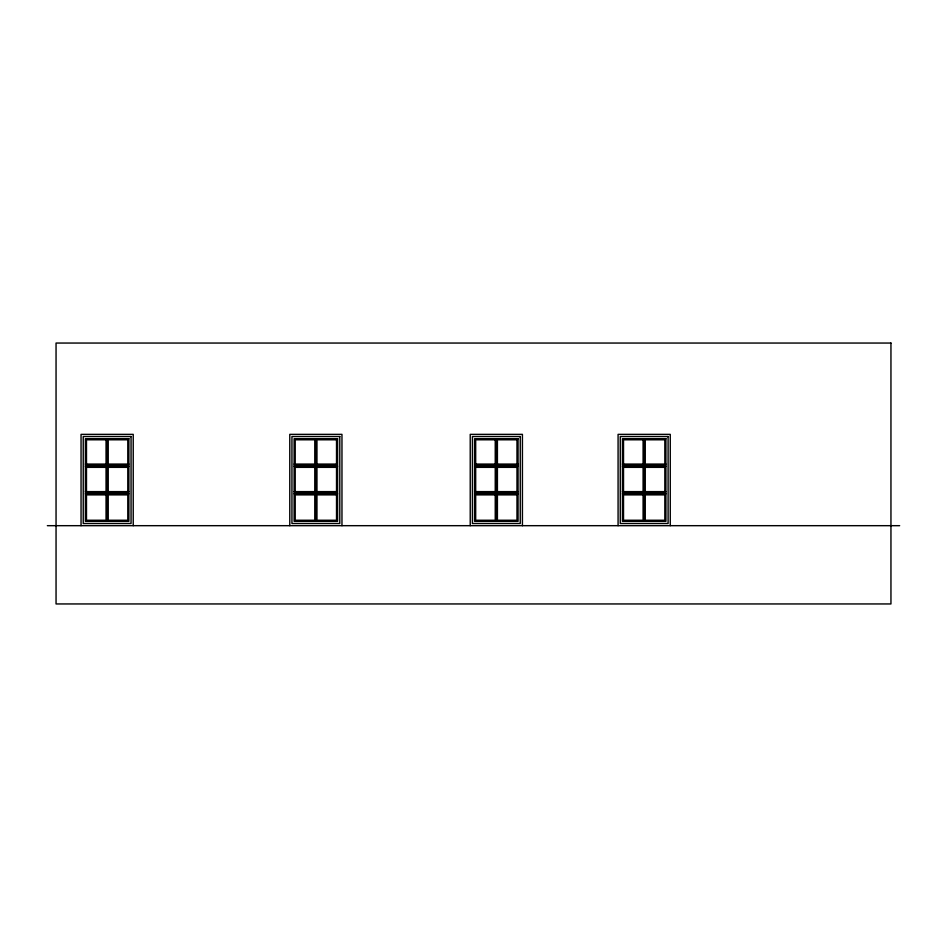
<?xml version="1.0" encoding="UTF-8"?>
<svg xmlns="http://www.w3.org/2000/svg" width="947" height="947" viewBox="0 0 947 947"><rect width="100%" height="100%" fill="white"/><g stroke="black" fill="none" stroke-linecap="round" stroke-linejoin="round"><path stroke-width="1.42" d="M85.396 464.077L128.887 464.077M294.126 464.077L314.416 464.077M317.316 464.077L336.161 464.077M474.589 464.077L518.068 464.077M622.439 464.077L665.919 464.077M85.396 466.255L128.887 466.255M294.126 466.255L337.606 466.255M474.589 466.255L518.068 466.255M622.439 466.255L665.919 466.255M85.396 491.623L128.887 491.623M294.126 491.623L314.416 491.623M317.316 491.623L336.161 491.623M474.589 491.623L518.068 491.623M622.439 491.623L665.919 491.623M85.396 493.789L128.887 493.789M294.126 493.789L337.606 493.789M474.589 493.789L518.068 493.789M622.439 493.789L665.919 493.789M47.35 525.68L899.65 525.68M670.263 525.68L670.263 434.365L618.083 434.365L618.083 525.68M644.173 438.71L644.173 521.335M522.424 525.68L522.424 434.365L470.233 434.365L470.233 525.68M496.335 438.71L496.335 521.335M341.962 525.68L341.962 434.365L289.782 434.365L289.782 525.68M315.872 438.71L315.872 521.335M133.231 525.68L133.231 434.365L81.051 434.365L81.051 525.68M107.141 438.71L107.141 521.335M890.949 343.051L56.051 343.051L56.051 603.949L890.949 603.949L890.949 343.051M131.053 436.543L83.229 436.543L83.229 523.502L131.053 523.502L131.053 436.543M339.784 436.543L291.948 436.543L291.948 523.502L339.784 523.502L339.784 436.543M520.246 436.543L472.411 436.543L472.411 523.502L520.246 523.502L520.246 436.543M668.097 436.543L620.261 436.543L620.261 523.502L668.097 523.502L668.097 436.543M128.887 438.71L85.396 438.71L85.396 521.335L128.887 521.335L128.887 438.71M337.606 438.71L294.126 438.71L294.126 521.335L337.606 521.335L337.606 438.71M518.068 438.71L474.589 438.71L474.589 521.335L518.068 521.335L518.068 438.71M665.919 438.71L622.439 438.71L622.439 521.335L665.919 521.335L665.919 438.71M106.052 439.799L86.485 439.799L86.485 465.166L106.052 465.166L106.052 439.799M127.798 439.799L108.23 439.799L108.23 465.166L127.798 465.166L127.798 439.799M314.783 439.799L295.215 439.799L295.215 465.166L314.783 465.166L314.783 439.799M336.528 439.799L316.961 439.799L316.961 465.166L336.528 465.166L336.528 439.799M495.245 439.799L475.678 439.799L475.678 465.166L495.245 465.166L495.245 439.799M516.979 439.799L497.412 439.799L497.412 465.166L516.979 465.166L516.979 439.799M643.096 439.799L623.517 439.799L623.517 465.166L643.096 465.166L643.096 439.799M664.83 439.799L645.262 439.799L645.262 465.166L664.83 465.166L664.83 439.799M106.052 467.345L86.485 467.345L86.485 492.7L106.052 492.7L106.052 467.345M127.798 467.345L108.23 467.345L108.23 492.7L127.798 492.7L127.798 467.345M314.783 467.345L295.215 467.345L295.215 492.7L314.783 492.7L314.783 467.345M336.528 467.345L316.961 467.345L316.961 492.7L336.528 492.7L336.528 467.345M495.245 467.345L475.678 467.345L475.678 492.7L495.245 492.7L495.245 467.345M516.979 467.345L497.412 467.345L497.412 492.7L516.979 492.7L516.979 467.345M643.096 467.345L623.517 467.345L623.517 492.7L643.096 492.7L643.096 467.345M664.83 467.345L645.262 467.345L645.262 492.7L664.83 492.7L664.83 467.345M106.052 494.879L86.485 494.879L86.485 520.246L106.052 520.246L106.052 494.879M127.798 494.879L108.23 494.879L108.23 520.246L127.798 520.246L127.798 494.879M314.783 494.879L295.215 494.879L295.215 520.246L314.783 520.246L314.783 494.879M336.528 494.879L316.961 494.879L316.961 520.246L336.528 520.246L336.528 494.879M495.245 494.879L475.678 494.879L475.678 520.246L495.245 520.246L495.245 494.879M516.979 494.879L497.412 494.879L497.412 520.246L516.979 520.246L516.979 494.879M643.096 494.879L623.517 494.879L623.517 520.246L643.096 520.246L643.096 494.879M664.83 494.879L645.262 494.879L645.262 520.246L664.83 520.246L664.83 494.879"/></g></svg>
